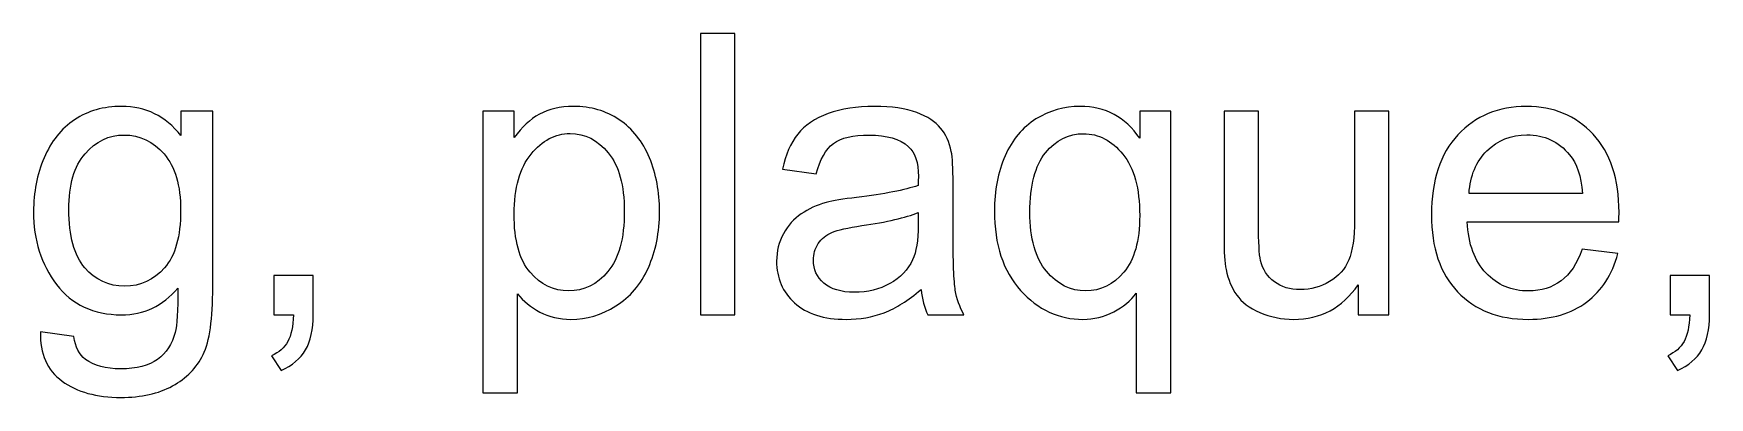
# Model space of a CAD drawing. Header units: centimetres. Extents: x -233 to -82, y 123 to 153.
# Drawn here: x -165.8 to -164.293, y 142.669 to 142.996 of the extents above; entities that cross this region are included whole.
import ezdxf

# ---------------------------------------------------------------- set-up
doc = ezdxf.new("R2010")
doc.units = ezdxf.units.CM
doc.header["$MEASUREMENT"] = 0
doc.layers.add('layer 1', color=7, linetype='Continuous')

msp = doc.modelspace()

# ---------------------------------------------------------------- linework, layer by layer
at = {"layer": 'layer 1'}
for points, knots in [([(-165.2003, 142.74361), (-165.2003, 142.74361), (-165.2003, 142.99611), (-165.2003, 142.99611), (-165.2003, 142.99611), (-165.2003, 142.99611), (-165.1693, 142.99611), (-165.1693, 142.99611), (-165.1693, 142.99611), (-165.1693, 142.99611), (-165.1693, 142.74361), (-165.1693, 142.74361), (-165.1693, 142.74361), (-165.1693, 142.74361), (-165.2003, 142.74361), (-165.2003, 142.74361)], [0, 0, 0, 0, 0.2, 0.2, 0.2, 0.2, 0.4, 0.4, 0.4, 0.4, 0.6, 0.6, 0.6, 0.6, 1, 1, 1, 1]), ([(-165.7937, 142.72841), (-165.7937, 142.72841), (-165.7636, 142.72401), (-165.7636, 142.72401), (-165.7636, 142.72401), (-165.7623, 142.71471), (-165.7588, 142.70791), (-165.7531, 142.70361), (-165.7531, 142.70361), (-165.7454, 142.69791), (-165.7349, 142.69501), (-165.7216, 142.69501), (-165.7216, 142.69501), (-165.7072, 142.69501), (-165.6961, 142.69791), (-165.6883, 142.70361), (-165.6883, 142.70361), (-165.6805, 142.70931), (-165.6752, 142.71741), (-165.6725, 142.72781), (-165.6725, 142.72781), (-165.6709, 142.73411), (-165.6701, 142.74731), (-165.6702, 142.76751), (-165.6702, 142.76751), (-165.6837, 142.75161), (-165.7006, 142.74361), (-165.7209, 142.74361), (-165.7209, 142.74361), (-165.746, 142.74361), (-165.7655, 142.75271), (-165.7792, 142.77081), (-165.7792, 142.77081), (-165.793, 142.78891), (-165.7999, 142.81071), (-165.7999, 142.83611), (-165.7999, 142.83611), (-165.7999, 142.85361), (-165.7967, 142.86971), (-165.7904, 142.88451), (-165.7904, 142.88451), (-165.7841, 142.89921), (-165.775, 142.91061), (-165.763, 142.91871), (-165.763, 142.91871), (-165.751, 142.92671), (-165.7369, 142.93071), (-165.7207, 142.93071), (-165.7207, 142.93071), (-165.6991, 142.93071), (-165.6813, 142.92201), (-165.6673, 142.90451), (-165.6673, 142.90451), (-165.6673, 142.90451), (-165.6673, 142.92651), (-165.6673, 142.92651), (-165.6673, 142.92651), (-165.6673, 142.92651), (-165.6387, 142.92651), (-165.6387, 142.92651), (-165.6387, 142.92651), (-165.6387, 142.92651), (-165.6387, 142.76841), (-165.6387, 142.76841), (-165.6387, 142.76841), (-165.6387, 142.73991), (-165.6416, 142.71971), (-165.6474, 142.70781), (-165.6474, 142.70781), (-165.6532, 142.69591), (-165.6624, 142.68661), (-165.6749, 142.67971), (-165.6749, 142.67971), (-165.6875, 142.67281), (-165.703, 142.66941), (-165.7214, 142.66941), (-165.7214, 142.66941), (-165.7432, 142.66941), (-165.7608, 142.67431), (-165.7742, 142.68411), (-165.7742, 142.68411), (-165.7877, 142.69391), (-165.7942, 142.70871), (-165.7937, 142.72841)], [0, 0, 0, 0, 0.0454545, 0.0454545, 0.0454545, 0.0454545, 0.0909091, 0.0909091, 0.0909091, 0.0909091, 0.1363636, 0.1363636, 0.1363636, 0.1363636, 0.1818182, 0.1818182, 0.1818182, 0.1818182, 0.2272727, 0.2272727, 0.2272727, 0.2272727, 0.2727273, 0.2727273, 0.2727273, 0.2727273, 0.3181818, 0.3181818, 0.3181818, 0.3181818, 0.3636364, 0.3636364, 0.3636364, 0.3636364, 0.4090909, 0.4090909, 0.4090909, 0.4090909, 0.4545455, 0.4545455, 0.4545455, 0.4545455, 0.5, 0.5, 0.5, 0.5, 0.5454545, 0.5454545, 0.5454545, 0.5454545, 0.5909091, 0.5909091, 0.5909091, 0.5909091, 0.6363636, 0.6363636, 0.6363636, 0.6363636, 0.6818182, 0.6818182, 0.6818182, 0.6818182, 0.7272727, 0.7272727, 0.7272727, 0.7272727, 0.7727273, 0.7727273, 0.7727273, 0.7727273, 0.8181818, 0.8181818, 0.8181818, 0.8181818, 0.8636364, 0.8636364, 0.8636364, 0.8636364, 0.9090909, 0.9090909, 0.9090909, 0.9090909, 1, 1, 1, 1]), ([(-165.3958, 142.67351), (-165.3958, 142.67351), (-165.3958, 142.92651), (-165.3958, 142.92651), (-165.3958, 142.92651), (-165.3958, 142.92651), (-165.3676, 142.92651), (-165.3676, 142.92651), (-165.3676, 142.92651), (-165.3676, 142.92651), (-165.3676, 142.90281), (-165.3676, 142.90281), (-165.3676, 142.90281), (-165.3609, 142.91211), (-165.3534, 142.91901), (-165.345, 142.92371), (-165.345, 142.92371), (-165.3367, 142.92841), (-165.3265, 142.93071), (-165.3145, 142.93071), (-165.3145, 142.93071), (-165.2989, 142.93071), (-165.2851, 142.92671), (-165.2732, 142.91871), (-165.2732, 142.91871), (-165.2613, 142.91061), (-165.2522, 142.89931), (-165.2461, 142.88461), (-165.2461, 142.88461), (-165.24, 142.86991), (-165.237, 142.85391), (-165.237, 142.83641), (-165.237, 142.83641), (-165.237, 142.81771), (-165.2404, 142.80091), (-165.2471, 142.78591), (-165.2471, 142.78591), (-165.2538, 142.77091), (-165.2636, 142.75941), (-165.2764, 142.75151), (-165.2764, 142.75151), (-165.2892, 142.74351), (-165.3027, 142.73951), (-165.3168, 142.73951), (-165.3168, 142.73951), (-165.3271, 142.73951), (-165.3364, 142.74171), (-165.3446, 142.74611), (-165.3446, 142.74611), (-165.3528, 142.75041), (-165.3595, 142.75591), (-165.3648, 142.76251), (-165.3648, 142.76251), (-165.3648, 142.76251), (-165.3648, 142.67351), (-165.3648, 142.67351), (-165.3648, 142.67351), (-165.3648, 142.67351), (-165.3958, 142.67351), (-165.3958, 142.67351)], [0, 0, 0, 0, 0.0625, 0.0625, 0.0625, 0.0625, 0.125, 0.125, 0.125, 0.125, 0.1875, 0.1875, 0.1875, 0.1875, 0.25, 0.25, 0.25, 0.25, 0.3125, 0.3125, 0.3125, 0.3125, 0.375, 0.375, 0.375, 0.375, 0.4375, 0.4375, 0.4375, 0.4375, 0.5, 0.5, 0.5, 0.5, 0.5625, 0.5625, 0.5625, 0.5625, 0.625, 0.625, 0.625, 0.625, 0.6875, 0.6875, 0.6875, 0.6875, 0.75, 0.75, 0.75, 0.75, 0.8125, 0.8125, 0.8125, 0.8125, 0.875, 0.875, 0.875, 0.875, 1, 1, 1, 1]), ([(-165.0019, 142.76621), (-165.0134, 142.75641), (-165.0244, 142.74951), (-165.035, 142.74551), (-165.035, 142.74551), (-165.0457, 142.74151), (-165.0571, 142.73951), (-165.0692, 142.73951), (-165.0692, 142.73951), (-165.0893, 142.73951), (-165.1048, 142.74441), (-165.1156, 142.75421), (-165.1156, 142.75421), (-165.1264, 142.76401), (-165.1318, 142.77651), (-165.1318, 142.79181), (-165.1318, 142.79181), (-165.1318, 142.80081), (-165.1297, 142.80901), (-165.1256, 142.81641), (-165.1256, 142.81641), (-165.1215, 142.82381), (-165.1162, 142.82971), (-165.1096, 142.83421), (-165.1096, 142.83421), (-165.103, 142.83871), (-165.0956, 142.84211), (-165.0873, 142.84441), (-165.0873, 142.84441), (-165.0812, 142.84601), (-165.0721, 142.84751), (-165.0598, 142.84901), (-165.0598, 142.84901), (-165.0347, 142.85201), (-165.0163, 142.85561), (-165.0045, 142.85971), (-165.0045, 142.85971), (-165.0044, 142.86401), (-165.0043, 142.86671), (-165.0043, 142.86781), (-165.0043, 142.86781), (-165.0043, 142.88041), (-165.0072, 142.88931), (-165.0131, 142.89451), (-165.0131, 142.89451), (-165.021, 142.90151), (-165.0328, 142.90501), (-165.0484, 142.90501), (-165.0484, 142.90501), (-165.063, 142.90501), (-165.0738, 142.90251), (-165.0807, 142.89741), (-165.0807, 142.89741), (-165.0876, 142.89231), (-165.0928, 142.88321), (-165.0961, 142.87021), (-165.0961, 142.87021), (-165.0961, 142.87021), (-165.1264, 142.87431), (-165.1264, 142.87431), (-165.1264, 142.87431), (-165.1237, 142.88731), (-165.1191, 142.89781), (-165.1128, 142.90581), (-165.1128, 142.90581), (-165.1065, 142.91371), (-165.0973, 142.91991), (-165.0854, 142.92421), (-165.0854, 142.92421), (-165.0735, 142.92851), (-165.0596, 142.93071), (-165.0439, 142.93071), (-165.0439, 142.93071), (-165.0283, 142.93071), (-165.0156, 142.92891), (-165.0058, 142.92521), (-165.0058, 142.92521), (-164.9961, 142.92151), (-164.9889, 142.91681), (-164.9843, 142.91131), (-164.9843, 142.91131), (-164.9797, 142.90571), (-164.9765, 142.89871), (-164.9747, 142.89021), (-164.9747, 142.89021), (-164.9736, 142.88491), (-164.9731, 142.87541), (-164.9731, 142.86161), (-164.9731, 142.86161), (-164.9731, 142.86161), (-164.9731, 142.82031), (-164.9731, 142.82031), (-164.9731, 142.82031), (-164.9731, 142.79141), (-164.9724, 142.77321), (-164.9711, 142.76561), (-164.9711, 142.76561), (-164.9698, 142.75791), (-164.9672, 142.75061), (-164.9633, 142.74361), (-164.9633, 142.74361), (-164.9633, 142.74361), (-164.9957, 142.74361), (-164.9957, 142.74361), (-164.9957, 142.74361), (-164.9989, 142.75001), (-165.001, 142.75751), (-165.0019, 142.76621)], [0, 0, 0, 0, 0.0357143, 0.0357143, 0.0357143, 0.0357143, 0.0714286, 0.0714286, 0.0714286, 0.0714286, 0.1071429, 0.1071429, 0.1071429, 0.1071429, 0.1428571, 0.1428571, 0.1428571, 0.1428571, 0.1785714, 0.1785714, 0.1785714, 0.1785714, 0.2142857, 0.2142857, 0.2142857, 0.2142857, 0.25, 0.25, 0.25, 0.25, 0.2857143, 0.2857143, 0.2857143, 0.2857143, 0.3214286, 0.3214286, 0.3214286, 0.3214286, 0.3571429, 0.3571429, 0.3571429, 0.3571429, 0.3928571, 0.3928571, 0.3928571, 0.3928571, 0.4285714, 0.4285714, 0.4285714, 0.4285714, 0.4642857, 0.4642857, 0.4642857, 0.4642857, 0.5, 0.5, 0.5, 0.5, 0.5357143, 0.5357143, 0.5357143, 0.5357143, 0.5714286, 0.5714286, 0.5714286, 0.5714286, 0.6071429, 0.6071429, 0.6071429, 0.6071429, 0.6428571, 0.6428571, 0.6428571, 0.6428571, 0.6785714, 0.6785714, 0.6785714, 0.6785714, 0.7142857, 0.7142857, 0.7142857, 0.7142857, 0.75, 0.75, 0.75, 0.75, 0.7857143, 0.7857143, 0.7857143, 0.7857143, 0.8214286, 0.8214286, 0.8214286, 0.8214286, 0.8571429, 0.8571429, 0.8571429, 0.8571429, 0.8928571, 0.8928571, 0.8928571, 0.8928571, 0.9285714, 0.9285714, 0.9285714, 0.9285714, 1, 1, 1, 1]), ([(-164.8084, 142.67351), (-164.8084, 142.67351), (-164.8084, 142.76311), (-164.8084, 142.76311), (-164.8084, 142.76311), (-164.8133, 142.75631), (-164.82, 142.75071), (-164.8287, 142.74621), (-164.8287, 142.74621), (-164.8374, 142.74171), (-164.8466, 142.73951), (-164.8563, 142.73951), (-164.8563, 142.73951), (-164.878, 142.73951), (-164.8967, 142.74821), (-164.9124, 142.76551), (-164.9124, 142.76551), (-164.9281, 142.78281), (-164.9359, 142.80661), (-164.9359, 142.83681), (-164.9359, 142.83681), (-164.9359, 142.85521), (-164.9327, 142.87171), (-164.9263, 142.88631), (-164.9263, 142.88631), (-164.92, 142.90081), (-164.9107, 142.91191), (-164.8986, 142.91941), (-164.8986, 142.91941), (-164.8865, 142.92691), (-164.8732, 142.93071), (-164.8587, 142.93071), (-164.8587, 142.93071), (-164.8361, 142.93071), (-164.8183, 142.92121), (-164.8053, 142.90211), (-164.8053, 142.90211), (-164.8053, 142.90211), (-164.8053, 142.92651), (-164.8053, 142.92651), (-164.8053, 142.92651), (-164.8053, 142.92651), (-164.7774, 142.92651), (-164.7774, 142.92651), (-164.7774, 142.92651), (-164.7774, 142.92651), (-164.7774, 142.67351), (-164.7774, 142.67351), (-164.7774, 142.67351), (-164.7774, 142.67351), (-164.8084, 142.67351), (-164.8084, 142.67351)], [0, 0, 0, 0, 0.0714286, 0.0714286, 0.0714286, 0.0714286, 0.1428571, 0.1428571, 0.1428571, 0.1428571, 0.2142857, 0.2142857, 0.2142857, 0.2142857, 0.2857143, 0.2857143, 0.2857143, 0.2857143, 0.3571429, 0.3571429, 0.3571429, 0.3571429, 0.4285714, 0.4285714, 0.4285714, 0.4285714, 0.5, 0.5, 0.5, 0.5, 0.5714286, 0.5714286, 0.5714286, 0.5714286, 0.6428571, 0.6428571, 0.6428571, 0.6428571, 0.7142857, 0.7142857, 0.7142857, 0.7142857, 0.7857143, 0.7857143, 0.7857143, 0.7857143, 0.8571429, 0.8571429, 0.8571429, 0.8571429, 1, 1, 1, 1]), ([(-164.4074, 142.80251), (-164.4074, 142.80251), (-164.3754, 142.79851), (-164.3754, 142.79851), (-164.3754, 142.79851), (-164.3805, 142.77981), (-164.3898, 142.76531), (-164.4035, 142.75501), (-164.4035, 142.75501), (-164.4172, 142.74471), (-164.4346, 142.73951), (-164.4558, 142.73951), (-164.4558, 142.73951), (-164.4826, 142.73951), (-164.5038, 142.74771), (-164.5195, 142.76421), (-164.5195, 142.76421), (-164.5352, 142.78071), (-164.543, 142.80381), (-164.543, 142.83351), (-164.543, 142.83351), (-164.543, 142.86431), (-164.5351, 142.88821), (-164.5192, 142.90521), (-164.5192, 142.90521), (-164.5033, 142.92221), (-164.4828, 142.93071), (-164.4575, 142.93071), (-164.4575, 142.93071), (-164.4331, 142.93071), (-164.4131, 142.92241), (-164.3976, 142.90571), (-164.3976, 142.90571), (-164.3821, 142.88901), (-164.3743, 142.86561), (-164.3743, 142.83541), (-164.3743, 142.83541), (-164.3743, 142.83361), (-164.3744, 142.83081), (-164.3745, 142.82711), (-164.3745, 142.82711), (-164.3745, 142.82711), (-164.5109, 142.82711), (-164.5109, 142.82711), (-164.5109, 142.82711), (-164.5098, 142.80701), (-164.5041, 142.79171), (-164.4939, 142.78101), (-164.4939, 142.78101), (-164.4837, 142.77031), (-164.4709, 142.76501), (-164.4556, 142.76501), (-164.4556, 142.76501), (-164.4443, 142.76501), (-164.4346, 142.76801), (-164.4265, 142.77401), (-164.4265, 142.77401), (-164.4185, 142.77991), (-164.4121, 142.78941), (-164.4074, 142.80251)], [0, 0, 0, 0, 0.0625, 0.0625, 0.0625, 0.0625, 0.125, 0.125, 0.125, 0.125, 0.1875, 0.1875, 0.1875, 0.1875, 0.25, 0.25, 0.25, 0.25, 0.3125, 0.3125, 0.3125, 0.3125, 0.375, 0.375, 0.375, 0.375, 0.4375, 0.4375, 0.4375, 0.4375, 0.5, 0.5, 0.5, 0.5, 0.5625, 0.5625, 0.5625, 0.5625, 0.625, 0.625, 0.625, 0.625, 0.6875, 0.6875, 0.6875, 0.6875, 0.75, 0.75, 0.75, 0.75, 0.8125, 0.8125, 0.8125, 0.8125, 0.875, 0.875, 0.875, 0.875, 1, 1, 1, 1]), ([(-164.609, 142.74361), (-164.609, 142.74361), (-164.609, 142.77051), (-164.609, 142.77051), (-164.609, 142.77051), (-164.6232, 142.74981), (-164.6425, 142.73951), (-164.667, 142.73951), (-164.667, 142.73951), (-164.6778, 142.73951), (-164.6879, 142.74161), (-164.6972, 142.74571), (-164.6972, 142.74571), (-164.7066, 142.74981), (-164.7136, 142.75501), (-164.7181, 142.76131), (-164.7181, 142.76131), (-164.7226, 142.76751), (-164.7258, 142.77521), (-164.7276, 142.78431), (-164.7276, 142.78431), (-164.7289, 142.79041), (-164.7295, 142.80001), (-164.7295, 142.81321), (-164.7295, 142.81321), (-164.7295, 142.81321), (-164.7295, 142.92651), (-164.7295, 142.92651), (-164.7295, 142.92651), (-164.7295, 142.92651), (-164.6985, 142.92651), (-164.6985, 142.92651), (-164.6985, 142.92651), (-164.6985, 142.92651), (-164.6985, 142.82511), (-164.6985, 142.82511), (-164.6985, 142.82511), (-164.6985, 142.80891), (-164.6979, 142.79801), (-164.6966, 142.79231), (-164.6966, 142.79231), (-164.6947, 142.78421), (-164.6905, 142.77781), (-164.6842, 142.77321), (-164.6842, 142.77321), (-164.6779, 142.76851), (-164.6701, 142.76621), (-164.6608, 142.76621), (-164.6608, 142.76621), (-164.6515, 142.76621), (-164.6428, 142.76861), (-164.6346, 142.77341), (-164.6346, 142.77341), (-164.6265, 142.77811), (-164.6207, 142.78461), (-164.6173, 142.79281), (-164.6173, 142.79281), (-164.6139, 142.80101), (-164.6122, 142.81291), (-164.6122, 142.82851), (-164.6122, 142.82851), (-164.6122, 142.82851), (-164.6122, 142.92651), (-164.6122, 142.92651), (-164.6122, 142.92651), (-164.6122, 142.92651), (-164.5812, 142.92651), (-164.5812, 142.92651), (-164.5812, 142.92651), (-164.5812, 142.92651), (-164.5812, 142.74361), (-164.5812, 142.74361), (-164.5812, 142.74361), (-164.5812, 142.74361), (-164.609, 142.74361), (-164.609, 142.74361)], [0, 0, 0, 0, 0.05, 0.05, 0.05, 0.05, 0.1, 0.1, 0.1, 0.1, 0.15, 0.15, 0.15, 0.15, 0.2, 0.2, 0.2, 0.2, 0.25, 0.25, 0.25, 0.25, 0.3, 0.3, 0.3, 0.3, 0.35, 0.35, 0.35, 0.35, 0.4, 0.4, 0.4, 0.4, 0.45, 0.45, 0.45, 0.45, 0.5, 0.5, 0.5, 0.5, 0.55, 0.55, 0.55, 0.55, 0.6, 0.6, 0.6, 0.6, 0.65, 0.65, 0.65, 0.65, 0.7, 0.7, 0.7, 0.7, 0.75, 0.75, 0.75, 0.75, 0.8, 0.8, 0.8, 0.8, 0.85, 0.85, 0.85, 0.85, 0.9, 0.9, 0.9, 0.9, 1, 1, 1, 1]), ([(-165.7681, 142.83831), (-165.7681, 142.81431), (-165.7633, 142.79681), (-165.7538, 142.78581), (-165.7538, 142.78581), (-165.7443, 142.77481), (-165.7323, 142.76931), (-165.7179, 142.76931), (-165.7179, 142.76931), (-165.7037, 142.76931), (-165.6918, 142.77481), (-165.6821, 142.78581), (-165.6821, 142.78581), (-165.6724, 142.79671), (-165.6676, 142.81391), (-165.6676, 142.83731), (-165.6676, 142.83731), (-165.6676, 142.85971), (-165.6726, 142.87661), (-165.6825, 142.88801), (-165.6825, 142.88801), (-165.6924, 142.89931), (-165.7044, 142.90501), (-165.7185, 142.90501), (-165.7185, 142.90501), (-165.7322, 142.90501), (-165.7439, 142.89941), (-165.7536, 142.88821), (-165.7536, 142.88821), (-165.7633, 142.87701), (-165.7681, 142.86041), (-165.7681, 142.83831)], [0, 0, 0, 0, 0.1111111, 0.1111111, 0.1111111, 0.1111111, 0.2222222, 0.2222222, 0.2222222, 0.2222222, 0.3333333, 0.3333333, 0.3333333, 0.3333333, 0.4444444, 0.4444444, 0.4444444, 0.4444444, 0.5555556, 0.5555556, 0.5555556, 0.5555556, 0.6666667, 0.6666667, 0.6666667, 0.6666667, 0.7777778, 0.7777778, 0.7777778, 0.7777778, 1, 1, 1, 1]), ([(-165.3678, 142.83401), (-165.3678, 142.81051), (-165.363, 142.79311), (-165.3535, 142.78191), (-165.3535, 142.78191), (-165.344, 142.77061), (-165.3324, 142.76501), (-165.3188, 142.76501), (-165.3188, 142.76501), (-165.3051, 142.76501), (-165.2933, 142.77081), (-165.2834, 142.78251), (-165.2834, 142.78251), (-165.2736, 142.79411), (-165.2687, 142.81211), (-165.2687, 142.83661), (-165.2687, 142.83661), (-165.2687, 142.85991), (-165.2735, 142.87741), (-165.2831, 142.88901), (-165.2831, 142.88901), (-165.2927, 142.90061), (-165.3042, 142.90641), (-165.3175, 142.90641), (-165.3175, 142.90641), (-165.3307, 142.90641), (-165.3424, 142.90021), (-165.3525, 142.88791), (-165.3525, 142.88791), (-165.3627, 142.87551), (-165.3678, 142.85751), (-165.3678, 142.83401)], [0, 0, 0, 0, 0.1111111, 0.1111111, 0.1111111, 0.1111111, 0.2222222, 0.2222222, 0.2222222, 0.2222222, 0.3333333, 0.3333333, 0.3333333, 0.3333333, 0.4444444, 0.4444444, 0.4444444, 0.4444444, 0.5555556, 0.5555556, 0.5555556, 0.5555556, 0.6666667, 0.6666667, 0.6666667, 0.6666667, 0.7777778, 0.7777778, 0.7777778, 0.7777778, 1, 1, 1, 1]), ([(-164.904, 142.83561), (-164.904, 142.81211), (-164.8991, 142.79441), (-164.8892, 142.78271), (-164.8892, 142.78271), (-164.8793, 142.77091), (-164.8675, 142.76501), (-164.8537, 142.76501), (-164.8537, 142.76501), (-164.8405, 142.76501), (-164.8291, 142.77061), (-164.8196, 142.78181), (-164.8196, 142.78181), (-164.8101, 142.79291), (-164.8053, 142.80991), (-164.8053, 142.83281), (-164.8053, 142.83281), (-164.8053, 142.85711), (-164.8103, 142.87551), (-164.8204, 142.88781), (-164.8204, 142.88781), (-164.8305, 142.90011), (-164.8423, 142.90621), (-164.8558, 142.90621), (-164.8558, 142.90621), (-164.8693, 142.90621), (-164.8807, 142.90051), (-164.89, 142.88911), (-164.89, 142.88911), (-164.8993, 142.87761), (-164.904, 142.85981), (-164.904, 142.83561)], [0, 0, 0, 0, 0.1111111, 0.1111111, 0.1111111, 0.1111111, 0.2222222, 0.2222222, 0.2222222, 0.2222222, 0.3333333, 0.3333333, 0.3333333, 0.3333333, 0.4444444, 0.4444444, 0.4444444, 0.4444444, 0.5555556, 0.5555556, 0.5555556, 0.5555556, 0.6666667, 0.6666667, 0.6666667, 0.6666667, 0.7777778, 0.7777778, 0.7777778, 0.7777778, 1, 1, 1, 1]), ([(-164.5092, 142.85261), (-164.5092, 142.85261), (-164.4071, 142.85261), (-164.4071, 142.85261), (-164.4071, 142.85261), (-164.4084, 142.86801), (-164.4123, 142.87961), (-164.4188, 142.88731), (-164.4188, 142.88731), (-164.4287, 142.89921), (-164.4415, 142.90521), (-164.4572, 142.90521), (-164.4572, 142.90521), (-164.4715, 142.90521), (-164.4834, 142.90041), (-164.4931, 142.89091), (-164.4931, 142.89091), (-164.5028, 142.88141), (-164.5082, 142.86861), (-164.5092, 142.85261)], [0, 0, 0, 0, 0.1666667, 0.1666667, 0.1666667, 0.1666667, 0.3333333, 0.3333333, 0.3333333, 0.3333333, 0.5, 0.5, 0.5, 0.5, 0.6666667, 0.6666667, 0.6666667, 0.6666667, 1, 1, 1, 1]), ([(-165.0045, 142.83541), (-165.0157, 142.83081), (-165.0326, 142.82691), (-165.0551, 142.82371), (-165.0551, 142.82371), (-165.0678, 142.82181), (-165.0768, 142.81981), (-165.0821, 142.81751), (-165.0821, 142.81751), (-165.0874, 142.81521), (-165.0915, 142.81191), (-165.0944, 142.80751), (-165.0944, 142.80751), (-165.0973, 142.80301), (-165.0987, 142.79811), (-165.0987, 142.79271), (-165.0987, 142.79271), (-165.0987, 142.78441), (-165.0956, 142.77761), (-165.0893, 142.77211), (-165.0893, 142.77211), (-165.083, 142.76661), (-165.0739, 142.76381), (-165.0618, 142.76381), (-165.0618, 142.76381), (-165.0499, 142.76381), (-165.0392, 142.76641), (-165.0299, 142.77161), (-165.0299, 142.77161), (-165.0206, 142.77681), (-165.0138, 142.78391), (-165.0095, 142.79301), (-165.0095, 142.79301), (-165.0062, 142.80001), (-165.0045, 142.81031), (-165.0045, 142.82401), (-165.0045, 142.82401), (-165.0045, 142.82401), (-165.0045, 142.83541), (-165.0045, 142.83541)], [0, 0, 0, 0, 0.0909091, 0.0909091, 0.0909091, 0.0909091, 0.1818182, 0.1818182, 0.1818182, 0.1818182, 0.2727273, 0.2727273, 0.2727273, 0.2727273, 0.3636364, 0.3636364, 0.3636364, 0.3636364, 0.4545455, 0.4545455, 0.4545455, 0.4545455, 0.5454545, 0.5454545, 0.5454545, 0.5454545, 0.6363636, 0.6363636, 0.6363636, 0.6363636, 0.7272727, 0.7272727, 0.7272727, 0.7272727, 0.8181818, 0.8181818, 0.8181818, 0.8181818, 1, 1, 1, 1]), ([(-165.5837, 142.74361), (-165.5837, 142.74361), (-165.5837, 142.77891), (-165.5837, 142.77891), (-165.5837, 142.77891), (-165.5837, 142.77891), (-165.5484, 142.77891), (-165.5484, 142.77891), (-165.5484, 142.77891), (-165.5484, 142.77891), (-165.5484, 142.74361), (-165.5484, 142.74361), (-165.5484, 142.74361), (-165.5484, 142.73061), (-165.5507, 142.72011), (-165.5553, 142.71211), (-165.5553, 142.71211), (-165.5599, 142.70421), (-165.5672, 142.69801), (-165.5772, 142.69361), (-165.5772, 142.69361), (-165.5772, 142.69361), (-165.5858, 142.70691), (-165.5858, 142.70691), (-165.5858, 142.70691), (-165.5793, 142.70981), (-165.5744, 142.71401), (-165.5713, 142.71951), (-165.5713, 142.71951), (-165.5682, 142.72511), (-165.5665, 142.73311), (-165.5662, 142.74361), (-165.5662, 142.74361), (-165.5662, 142.74361), (-165.5837, 142.74361), (-165.5837, 142.74361)], [0, 0, 0, 0, 0.1, 0.1, 0.1, 0.1, 0.2, 0.2, 0.2, 0.2, 0.3, 0.3, 0.3, 0.3, 0.4, 0.4, 0.4, 0.4, 0.5, 0.5, 0.5, 0.5, 0.6, 0.6, 0.6, 0.6, 0.7, 0.7, 0.7, 0.7, 0.8, 0.8, 0.8, 0.8, 1, 1, 1, 1]), ([(-164.3283, 142.74361), (-164.3283, 142.74361), (-164.3283, 142.77891), (-164.3283, 142.77891), (-164.3283, 142.77891), (-164.3283, 142.77891), (-164.293, 142.77891), (-164.293, 142.77891), (-164.293, 142.77891), (-164.293, 142.77891), (-164.293, 142.74361), (-164.293, 142.74361), (-164.293, 142.74361), (-164.293, 142.73061), (-164.2953, 142.72011), (-164.2999, 142.71211), (-164.2999, 142.71211), (-164.3045, 142.70421), (-164.3118, 142.69801), (-164.3218, 142.69361), (-164.3218, 142.69361), (-164.3218, 142.69361), (-164.3304, 142.70691), (-164.3304, 142.70691), (-164.3304, 142.70691), (-164.3239, 142.70981), (-164.319, 142.71401), (-164.3159, 142.71951), (-164.3159, 142.71951), (-164.3128, 142.72511), (-164.3111, 142.73311), (-164.3108, 142.74361), (-164.3108, 142.74361), (-164.3108, 142.74361), (-164.3283, 142.74361), (-164.3283, 142.74361)], [0, 0, 0, 0, 0.1, 0.1, 0.1, 0.1, 0.2, 0.2, 0.2, 0.2, 0.3, 0.3, 0.3, 0.3, 0.4, 0.4, 0.4, 0.4, 0.5, 0.5, 0.5, 0.5, 0.6, 0.6, 0.6, 0.6, 0.7, 0.7, 0.7, 0.7, 0.8, 0.8, 0.8, 0.8, 1, 1, 1, 1])]:
    msp.add_open_spline(points, degree=3, knots=knots, dxfattribs=at)

doc.saveas('drawing.dxf')
